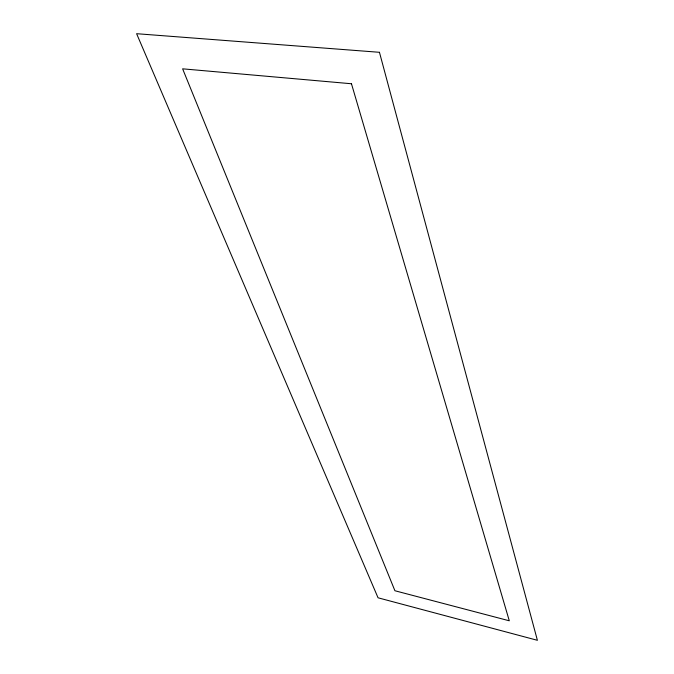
<?xml version="1.0" encoding="UTF-8"?>
<svg xmlns="http://www.w3.org/2000/svg" width="674" height="674" viewBox="0 0 674 674"><rect width="100%" height="100%" fill="white"/><g stroke="black" fill="none" stroke-linecap="round" stroke-linejoin="round"><path stroke-width="1.01" d="M379.454 52.302L136.603 33.7L378.055 597.796L537.397 640.3L379.454 52.302M351.466 83.753L182.62 68.824L394.922 590.744L509.291 620.796L351.466 83.753"/></g></svg>
